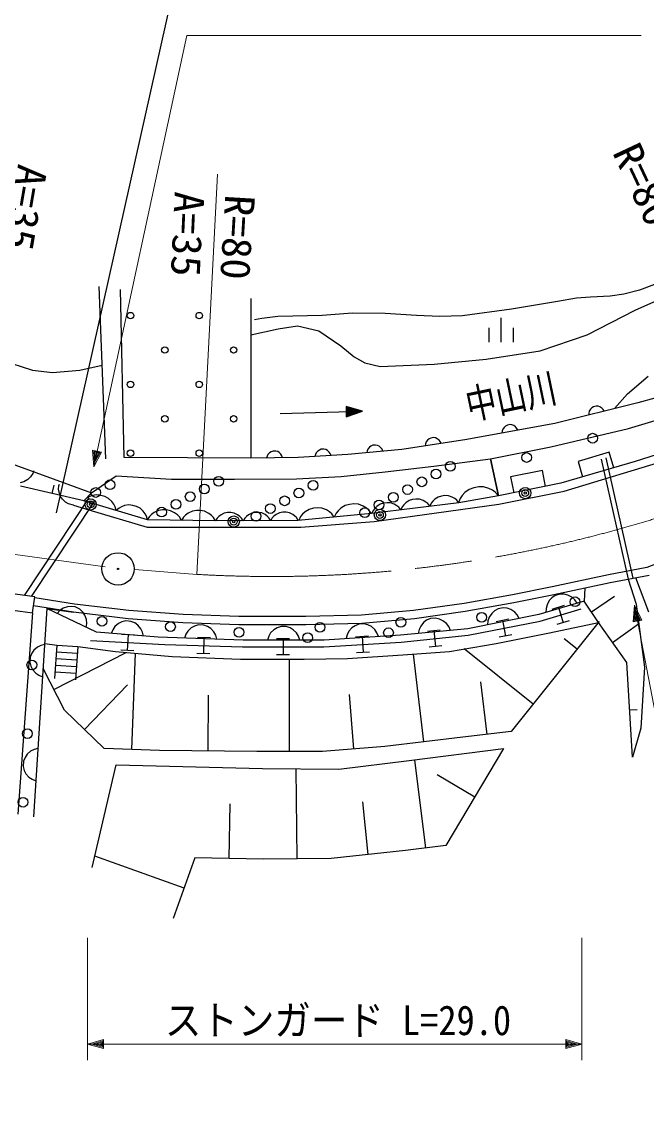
# Model space of a CAD drawing. Units: millimetres, scale not verified. Extents: x 40000 to 680000, y 20000 to 380000.
# Drawn here: x 357172 to 395717, y 238654 to 306630 of the extents above; entities that cross this region are included whole.
import ezdxf
from ezdxf.enums import TextEntityAlignment as Align

# ---------------------------------------------------------------- set-up
doc = ezdxf.new("R2010")
doc.units = ezdxf.units.MM
doc.header["$LTSCALE"] = 1000
doc.linetypes.add('CHAIN', pattern=[18.5, 12, -1.5, 3.5, -1.5])
for name, color, linetype, lineweight in [('M-BGD', 7, 'Continuous', 25), ('M-BMK', 2, 'CHAIN', 13), ('M-BMK-SRVR', 3, 'Continuous', 25), ('M-STR-HTXT', 7, 'Continuous', 13), ('M-STR-STRC', 7, 'Continuous', 25)]:
    doc.layers.add(name, color=color, linetype=linetype, lineweight=lineweight)
doc.layers.add('M-BGD-HTXT', color=7, linetype='Continuous')
doc.styles.add('ＭＳ ゴシック', font='')
doc.styles.get('ＭＳ ゴシック').set_extended_font_data('MS Gothic')

msp = doc.modelspace()

# ---------------------------------------------------------------- linework, layer by layer
at = {"layer": 'M-BGD'}
for p, q in [((362339, 279677), (361929, 290311)), ((363480, 279768), (363252, 290128)), ((371285, 289581), (371285, 279722)), ((394996, 288850), (397917, 290174)), ((386710, 288376), (386710, 286876)), ((392029, 287344), (394996, 288850)), ((371285, 287344), (372965, 287709)), ((372965, 287709), (374152, 287892)), ((374152, 287892), (375475, 287572)), ((375475, 287572), (376845, 286660)), ((385960, 287776), (385960, 286876)), ((387460, 287776), (387460, 286876)), ((389122, 286340), (392029, 287344)), ((376845, 286660), (377666, 285975)), ((385790, 285838), (389122, 286340)), ((356535, 285564), (357813, 285154)), ((377666, 285975), (378305, 285610)), ((378305, 285610), (379263, 285382)), ((379263, 285382), (382595, 285519)), ((382595, 285519), (385790, 285838)), ((357813, 285154), (359045, 285017)), ((359045, 285017), (360734, 285154)), ((360734, 285154), (362116, 285470)), ((394510, 283693), (395788, 284788)), ((399034, 284195), (395155, 283145)), ((393711, 282784), (394510, 283693)), ((378163, 282623), (377154, 282915)), ((377154, 282915), (377172, 282276)), ((378043, 282619), (377196, 282857)), ((377196, 282857), (377210, 282337)), ((377923, 282616), (377237, 282798)), ((377237, 282798), (377248, 282398)), ((395155, 283145), (390043, 281867)), ((392313, 282827), (392230, 282744)), ((392419, 282895), (392313, 282827)), ((392575, 282933), (392419, 282895)), ((392701, 282924), (392575, 282933)), ((392812, 282890), (392701, 282924)), ((392933, 282817), (392812, 282890)), ((393016, 282734), (392933, 282817)), ((394573, 281561), (399154, 282935)), ((373101, 282486), (378163, 282623)), ((377172, 282276), (378163, 282623)), ((377210, 282337), (378043, 282619)), ((377248, 282398), (377923, 282616)), ((377803, 282613), (377279, 282739)), ((377279, 282739), (377287, 282459)), ((377287, 282459), (377803, 282613)), ((377683, 282610), (377321, 282680)), ((377321, 282680), (377325, 282520)), ((377325, 282520), (377683, 282610)), ((377523, 282605), (377362, 282621)), ((377362, 282621), (377363, 282581)), ((377363, 282581), (377523, 282605)), ((392123, 282511), (392114, 282385)), ((392157, 282623), (392123, 282511)), ((392230, 282744), (392157, 282623)), ((393084, 282628), (393016, 282734)), ((390043, 281867), (384475, 280863)), ((386826, 281511), (386785, 281402)), ((386907, 281627), (386826, 281511)), ((386995, 281704), (386907, 281627)), ((387106, 281765), (386995, 281704)), ((387263, 281793), (387106, 281765)), ((387388, 281775), (387263, 281793)), ((387497, 281734), (387388, 281775)), ((387614, 281653), (387497, 281734)), ((387690, 281565), (387614, 281653)), ((387751, 281454), (387690, 281565)), ((389780, 280433), (394573, 281561)), ((390603, 277687), (403099, 281493)), ((402960, 282054), (394996, 279517)), ((384475, 280863), (380595, 280270)), ((382190, 280838), (382106, 280724)), ((382280, 280912), (382190, 280838)), ((382393, 280970), (382280, 280912)), ((382551, 280994), (382393, 280970)), ((382675, 280973), (382551, 280994)), ((382783, 280928), (382675, 280973)), ((382897, 280845), (382783, 280928)), ((382972, 280755), (382897, 280845)), ((383029, 280642), (382972, 280755)), ((386785, 281402), (386767, 281277)), ((372539, 280122), (372440, 280061)), ((372659, 280164), (372539, 280122)), ((372819, 280166), (372659, 280164)), ((372939, 280128), (372819, 280166)), ((373040, 280070), (372939, 280128)), ((373142, 279971), (373040, 280070)), ((375416, 280161), (375322, 280055)), ((375513, 280227), (375416, 280161)), ((375630, 280274), (375513, 280227)), ((375790, 280283), (375630, 280274)), ((375912, 280251), (375790, 280283)), ((376015, 280197), (375912, 280251)), ((376121, 280103), (376015, 280197)), ((376187, 280007), (376121, 280103)), ((380595, 280270), (377264, 279951)), ((378460, 280186), (378432, 280063)), ((378510, 280291), (378460, 280186)), ((378600, 280400), (378510, 280291)), ((378694, 280470), (378600, 280400)), ((378810, 280521), (378694, 280470)), ((378969, 280536), (378810, 280521)), ((379092, 280508), (378969, 280536)), ((379198, 280458), (379092, 280508)), ((379307, 280368), (379198, 280458)), ((379376, 280274), (379307, 280368)), ((379427, 280158), (379376, 280274)), ((382062, 280616), (382041, 280491)), ((382106, 280724), (382062, 280616)), ((386057, 279693), (389780, 280433)), ((393384, 280087), (391465, 279526)), ((393665, 279128), (393384, 280087)), ((355035, 279939), (361449, 277578)), ((371285, 279722), (363480, 279768)), ((374206, 279768), (371285, 279722)), ((372284, 279858), (372245, 279737)), ((372342, 279959), (372284, 279858)), ((372440, 280061), (372342, 279959)), ((373203, 279872), (373142, 279971)), ((373245, 279753), (373203, 279872)), ((377264, 279951), (374206, 279768)), ((375268, 279952), (375236, 279830)), ((375322, 280055), (375268, 279952)), ((376234, 279889), (376187, 280007)), ((382569, 279235), (386057, 279693)), ((386057, 279693), (386551, 277402)), ((386551, 277402), (386057, 279693)), ((394996, 279517), (390414, 278177)), ((391465, 279526), (391745, 278566)), ((392898, 279673), (394559, 272252)), ((393190, 279738), (394851, 272318)), ((357830, 278780), (357690, 278570)), ((357872, 278935), (357830, 278780)), ((376859, 278600), (379573, 278882)), ((379573, 278882), (382569, 279235)), ((389266, 278967), (387305, 278573)), ((389463, 277986), (389266, 278967)), ((357276, 278268), (357051, 278205)), ((357521, 278408), (357276, 278268)), ((357690, 278570), (357521, 278408)), ((359035, 277543), (359155, 278053)), ((359446, 278013), (359481, 278128)), ((361449, 277578), (362974, 278636)), ((362974, 278636), (366392, 278424)), ((366392, 278424), (370269, 278424)), ((370269, 278424), (374110, 278459)), ((374110, 278459), (376859, 278600)), ((390414, 278177), (386551, 277402)), ((387305, 278573), (387502, 277593)), ((360991, 277085), (357079, 278001)), ((359427, 277810), (359446, 278013)), ((359473, 277545), (359427, 277810)), ((359542, 277358), (359473, 277545)), ((359661, 277197), (359542, 277358)), ((360991, 277085), (361449, 277578)), ((361507, 277413), (361310, 277341)), ((361785, 277462), (361507, 277413)), ((362038, 277431), (361785, 277462)), ((362280, 277359), (362038, 277431)), ((362509, 277247), (362280, 277359)), ((383043, 277391), (382833, 277328)), ((383257, 277417), (383043, 277391)), ((383476, 277408), (383257, 277417)), ((383704, 277328), (383476, 277408)), ((386551, 277402), (384110, 276979)), ((384315, 277421), (384193, 277247)), ((384486, 277603), (384315, 277421)), ((384756, 277802), (384486, 277603)), ((385043, 277902), (384756, 277802)), ((385339, 277953), (385043, 277902)), ((385643, 277955), (385339, 277953)), ((385964, 277859), (385643, 277955)), ((386187, 277745), (385964, 277859)), ((386360, 277623), (386187, 277745)), ((386551, 277402), (386360, 277623)), ((386581, 276897), (390603, 277687)), ((357321, 271262), (361318, 277269)), ((357758, 271197), (361651, 277048)), ((359856, 277013), (359661, 277197)), ((360036, 276917), (359856, 277013)), ((360343, 276825), (360036, 276917)), ((360343, 276825), (361301, 276538)), ((361154, 277256), (360973, 277090)), ((364903, 275922), (360991, 277085)), ((361310, 277341), (361154, 277256)), ((362715, 277054), (362509, 277247)), ((362840, 276886), (362715, 277054)), ((362925, 276729), (362840, 276886)), ((362986, 276492), (362925, 276729)), ((363307, 276730), (363158, 276649)), ((363495, 276800), (363307, 276730)), ((363759, 276846), (363495, 276800)), ((364001, 276816), (363759, 276846)), ((364231, 276748), (364001, 276816)), ((364449, 276641), (364231, 276748)), ((377101, 276805), (376839, 276642)), ((377371, 276876), (377101, 276805)), ((377646, 276902), (377371, 276876)), ((377925, 276882), (377646, 276902)), ((378213, 276770), (377925, 276882)), ((378409, 276650), (378213, 276770)), ((384110, 276979), (378718, 276310)), ((378896, 275820), (386581, 276897)), ((379060, 276751), (378930, 276626)), ((379261, 276885), (379060, 276751)), ((379471, 276947), (379261, 276885)), ((379685, 276974), (379471, 276947)), ((379904, 276965), (379685, 276974)), ((380131, 276884), (379904, 276965)), ((380288, 276795), (380131, 276884)), ((380408, 276701), (380288, 276795)), ((380537, 276536), (380408, 276701)), ((380622, 276727), (380537, 276536)), ((380716, 276848), (380622, 276727)), ((380846, 276973), (380716, 276848)), ((381047, 277107), (380846, 276973)), ((381257, 277169), (381047, 277107)), ((381471, 277196), (381257, 277169)), ((381690, 277187), (381471, 277196)), ((381918, 277106), (381690, 277187)), ((382074, 277017), (381918, 277106)), ((382194, 276923), (382074, 277017)), ((382324, 276757), (382194, 276923)), ((382409, 276949), (382324, 276757)), ((382503, 277070), (382409, 276949)), ((382632, 277195), (382503, 277070)), ((382833, 277328), (382632, 277195)), ((383860, 277238), (383704, 277328)), ((383981, 277144), (383860, 277238)), ((384110, 276979), (383981, 277144)), ((384193, 277247), (384088, 276975)), ((361301, 276538), (364892, 275461)), ((363158, 276649), (362986, 276492)), ((364645, 276458), (364449, 276641)), ((364764, 276297), (364645, 276458)), ((364845, 276148), (364764, 276297)), ((364903, 275922), (364845, 276148)), ((365027, 276130), (364898, 275922)), ((365155, 276254), (365027, 276130)), ((365325, 276377), (365155, 276254)), ((365579, 276499), (365325, 276377)), ((365832, 276536), (365579, 276499)), ((366084, 276532), (365832, 276536)), ((366335, 276486), (366084, 276532)), ((366585, 276356), (366335, 276486)), ((366751, 276227), (366585, 276356)), ((366875, 276099), (366751, 276227)), ((366997, 275887), (366875, 276099)), ((367127, 276095), (366997, 275887)), ((367255, 276218), (367127, 276095)), ((367425, 276342), (367255, 276218)), ((367679, 276463), (367425, 276342)), ((367932, 276501), (367679, 276463)), ((368184, 276497), (367932, 276501)), ((368435, 276451), (368184, 276497)), ((368685, 276320), (368435, 276451)), ((368851, 276192), (368685, 276320)), ((368974, 276064), (368851, 276192)), ((369097, 275851), (368974, 276064)), ((369208, 276022), (369107, 275852)), ((369309, 276125), (369208, 276022)), ((369445, 276228), (369309, 276125)), ((369648, 276331), (369445, 276228)), ((369852, 276367), (369648, 276331)), ((370056, 276368), (369852, 276367)), ((370260, 276335), (370056, 276368)), ((370464, 276235), (370260, 276335)), ((370601, 276134), (370464, 276235)), ((370704, 276033), (370601, 276134)), ((370807, 275863), (370704, 276033)), ((370908, 276034), (370807, 275863)), ((371009, 276137), (370908, 276034)), ((371144, 276240), (371009, 276137)), ((371348, 276343), (371144, 276240)), ((371552, 276378), (371348, 276343)), ((371756, 276380), (371552, 276378)), ((371960, 276347), (371756, 276380)), ((372164, 276247), (371960, 276347)), ((372301, 276146), (372164, 276247)), ((372404, 276044), (372301, 276146)), ((372507, 275875), (372404, 276044)), ((372608, 276046), (372507, 275875)), ((372709, 276148), (372608, 276046)), ((372844, 276251), (372709, 276148)), ((373048, 276355), (372844, 276251)), ((373251, 276390), (373048, 276355)), ((373455, 276392), (373251, 276390)), ((373660, 276359), (373455, 276392)), ((373864, 276258), (373660, 276359)), ((374001, 276157), (373864, 276258)), ((374104, 276056), (374001, 276157)), ((374207, 275887), (374104, 276056)), ((378718, 276310), (374207, 275887)), ((374348, 276121), (374238, 275890)), ((374468, 276265), (374348, 276121)), ((374630, 276412), (374468, 276265)), ((374881, 276569), (374630, 276412)), ((375140, 276637), (374881, 276569)), ((375403, 276662), (375140, 276637)), ((375670, 276642), (375403, 276662)), ((375945, 276536), (375670, 276642)), ((376132, 276421), (375945, 276536)), ((376276, 276302), (376132, 276421)), ((376428, 276095), (376276, 276302)), ((376544, 276337), (376428, 276095)), ((376668, 276487), (376544, 276337)), ((376839, 276642), (376668, 276487)), ((378559, 276526), (378409, 276650)), ((378718, 276310), (378559, 276526)), ((378836, 276506), (378751, 276314)), ((378930, 276626), (378836, 276506)), ((364892, 275461), (369847, 275461)), ((369097, 275851), (364903, 275922)), ((374207, 275887), (369097, 275851)), ((369847, 275461), (374372, 275461)), ((374372, 275461), (378896, 275820)), ((398983, 274247), (395713, 272980)), ((395713, 272980), (393343, 272531)), ((393343, 272531), (389869, 271795)), ((393446, 272042), (389967, 271305)), ((395851, 272498), (393446, 272042)), ((394559, 272252), (395042, 270711)), ((395828, 270230), (395039, 272343)), ((357961, 271167), (356749, 271346)), ((387417, 271301), (384433, 270770)), ((389869, 271795), (387417, 271301)), ((389967, 271305), (387504, 270809)), ((390054, 271253), (389847, 271108)), ((390361, 271345), (390054, 271253)), ((390614, 271336), (390361, 271345)), ((390840, 271278), (390614, 271336)), ((391089, 271143), (390840, 271278)), ((391878, 271709), (391846, 270909)), ((357815, 270178), (357961, 271167)), ((360345, 270234), (357878, 270610)), ((360413, 270729), (357951, 271104)), ((359972, 270556), (359706, 270463)), ((360205, 270578), (359972, 270556)), ((360456, 270546), (360205, 270578)), ((363765, 270320), (360413, 270729)), ((360744, 270407), (360456, 270546)), ((384433, 270770), (381327, 270320)), ((387504, 270809), (384513, 270276)), ((391846, 270909), (389048, 270078)), ((389555, 270688), (389497, 270462)), ((389690, 270937), (389555, 270688)), ((389847, 271108), (389690, 270937)), ((389868, 270418), (390634, 270649)), ((391261, 270986), (391089, 271143)), ((391406, 270778), (391261, 270986)), ((392726, 269593), (391846, 270909)), ((392286, 270251), (393725, 271213)), ((395042, 270711), (395566, 266823)), ((356603, 270357), (357815, 270178)), ((357815, 270178), (356917, 257772)), ((358710, 270454), (357884, 257604)), ((361761, 268985), (358710, 270454)), ((358710, 270454), (360345, 270234)), ((359511, 270335), (359335, 270153)), ((359706, 270463), (359511, 270335)), ((363716, 269823), (360345, 270234)), ((360926, 270231), (360744, 270407)), ((361054, 270036), (360926, 270231)), ((361147, 269769), (361054, 270036)), ((367116, 270075), (363765, 270320)), ((370549, 269953), (367116, 270075)), ((374677, 269953), (370549, 269953)), ((378110, 270034), (374677, 269953)), ((381327, 270320), (378110, 270034)), ((384513, 270276), (381385, 269824)), ((389048, 270078), (384675, 269204)), ((385990, 269916), (385912, 269696)), ((386147, 270151), (385990, 269916)), ((386320, 270308), (386147, 270151)), ((386540, 270433), (386320, 270308)), ((386853, 270496), (386540, 270433)), ((387104, 270465), (386853, 270496)), ((387324, 270386), (387104, 270465)), ((387559, 270229), (387324, 270386)), ((387716, 270057), (387559, 270229)), ((387842, 269837), (387716, 270057)), ((389128, 269672), (391663, 270437)), ((389497, 270462), (389488, 270209)), ((390251, 270533), (390540, 269576)), ((361137, 269286), (361169, 269537)), ((361169, 269537), (361147, 269769)), ((362901, 269335), (362766, 269145)), ((363117, 269518), (362901, 269335)), ((363326, 269622), (363117, 269518)), ((363571, 269682), (363326, 269622)), ((363890, 269657), (363571, 269682)), ((367089, 269576), (363716, 269823)), ((364123, 269558), (363890, 269657)), ((364313, 269422), (364123, 269558)), ((364496, 269207), (364313, 269422)), ((364600, 268998), (364496, 269207)), ((370540, 269453), (367089, 269576)), ((367611, 269251), (367404, 269058)), ((367815, 269364), (367611, 269251)), ((368057, 269436), (367815, 269364)), ((368377, 269426), (368057, 269436)), ((368614, 269338), (368377, 269426)), ((368810, 269211), (368614, 269338)), ((369004, 269005), (368810, 269211)), ((374677, 269453), (370540, 269453)), ((372905, 269264), (372705, 269144)), ((373145, 269344), (372905, 269264)), ((373465, 269344), (373145, 269344)), ((373705, 269264), (373465, 269344)), ((373905, 269144), (373705, 269264)), ((378138, 269535), (374677, 269453)), ((377519, 269257), (377333, 269045)), ((377711, 269390), (377519, 269257)), ((377945, 269485), (377711, 269390)), ((378265, 269506), (377945, 269485)), ((381385, 269824), (378138, 269535)), ((378509, 269441), (378265, 269506)), ((378717, 269335), (378509, 269441)), ((378929, 269148), (378717, 269335)), ((384675, 269204), (380521, 268810)), ((381760, 269370), (381659, 269159)), ((381940, 269588), (381760, 269370)), ((382128, 269726), (381940, 269588)), ((382359, 269828), (382128, 269726)), ((382678, 269858), (382359, 269828)), ((382924, 269801), (382678, 269858)), ((383135, 269701), (382924, 269801)), ((383353, 269520), (383135, 269701)), ((383491, 269333), (383353, 269520)), ((383593, 269101), (383491, 269333)), ((384680, 268811), (389128, 269672)), ((385912, 269696), (385881, 269445)), ((386416, 269656), (387201, 269808)), ((386809, 269732), (386999, 268750)), ((392764, 269641), (387342, 262863)), ((389704, 268941), (392726, 269593)), ((390923, 269691), (390157, 269460)), ((394474, 267128), (392726, 269593)), ((393600, 268361), (395205, 269499)), ((365566, 268679), (361761, 268985)), ((362766, 269145), (362667, 268912)), ((363312, 268877), (364110, 268835)), ((363711, 268856), (363659, 267857)), ((364660, 268752), (364600, 268998)), ((370813, 268504), (365566, 268679)), ((367278, 268862), (367190, 268625)), ((367404, 269058), (367278, 268862)), ((367988, 268677), (368788, 268653)), ((368388, 268665), (368358, 267665)), ((369117, 268801), (369004, 269005)), ((369189, 268558), (369117, 268801)), ((372385, 268744), (372305, 268504)), ((372505, 268944), (372385, 268744)), ((372705, 269144), (372505, 268944)), ((372873, 268593), (373673, 268593)), ((373273, 268593), (373273, 267593)), ((374105, 268944), (373905, 269144)), ((374225, 268744), (374105, 268944)), ((374305, 268504), (374225, 268744)), ((380521, 268810), (375798, 268504)), ((377226, 268837), (377161, 268593)), ((377333, 269045), (377226, 268837)), ((377745, 268712), (378543, 268760)), ((378144, 268736), (378204, 267738)), ((379062, 268956), (378929, 269148)), ((379157, 268722), (379062, 268956)), ((380566, 268380), (384680, 268811)), ((381659, 269159), (381602, 268913)), ((382173, 269051), (382968, 269134)), ((382571, 269093), (382675, 268098)), ((386424, 268285), (389704, 268941)), ((387392, 268826), (386606, 268674)), ((391409, 267947), (390606, 268589)), ((357903, 267881), (357771, 267689)), ((358116, 268068), (357903, 267881)), ((358323, 268175), (358116, 268068)), ((358568, 268239), (358323, 268175)), ((358571, 268288), (359313, 268198)), ((359313, 268198), (359181, 266143)), ((359313, 268198), (360610, 268115)), ((360610, 268115), (360479, 266060)), ((360610, 268115), (362942, 267804)), ((361389, 268476), (365981, 268237)), ((364058, 267836), (363260, 267878)), ((365981, 268237), (370764, 268093)), ((370764, 268093), (375782, 268093)), ((375798, 268504), (370813, 268504)), ((375782, 268093), (380566, 268380)), ((383073, 268140), (382277, 268057)), ((383538, 267804), (386424, 268285)), ((388698, 264558), (384449, 267956)), ((357675, 267455), (357655, 267135)), ((357771, 267689), (357675, 267455)), ((359133, 265465), (363590, 267748)), ((359260, 267376), (360557, 267293)), ((359286, 267787), (360584, 267704)), ((362942, 267804), (366440, 267498)), ((363948, 261748), (364176, 267696)), ((366440, 267498), (370638, 267323)), ((368758, 267653), (367958, 267677)), ((370638, 267323), (374574, 267323)), ((373673, 267593), (372873, 267593)), ((373677, 261639), (373677, 267323)), ((374574, 267323), (377241, 267367)), ((377241, 267367), (380652, 267586)), ((378603, 267762), (377805, 267714)), ((380652, 267586), (383538, 267804)), ((381964, 262229), (381325, 267637)), ((357655, 267135), (357719, 266891)), ((357719, 266891), (357826, 266684)), ((357826, 266684), (358013, 266471)), ((358013, 266471), (358205, 266339)), ((359794, 264175), (358472, 266756)), ((359208, 266554), (360505, 266471)), ((359234, 266965), (360531, 266882)), ((394823, 261275), (394474, 267128)), ((395566, 266823), (395347, 263066)), ((358205, 266339), (358439, 266243)), ((385855, 262688), (385475, 265926)), ((361018, 262994), (363674, 265749)), ((377635, 261792), (377369, 265137)), ((368648, 261661), (368674, 265107)), ((362242, 261814), (359794, 264175)), ((394649, 264202), (395109, 264229)), ((384369, 262513), (379559, 261945)), ((387342, 262863), (384369, 262513)), ((395347, 263066), (394823, 261275)), ((357910, 261750), (357702, 261643)), ((358154, 261815), (357910, 261750)), ((365653, 261683), (362242, 261814)), ((379559, 261945), (375711, 261639)), ((381045, 261070), (386861, 261814)), ((386861, 261814), (383319, 255823)), ((357262, 261030), (357242, 260711)), ((357357, 261265), (357262, 261030)), ((357490, 261456), (357357, 261265)), ((357702, 261643), (357490, 261456)), ((371644, 261639), (365653, 261683)), ((375711, 261639), (371644, 261639)), ((376716, 260546), (381045, 261070)), ((382073, 255670), (381405, 261111)), ((357242, 260711), (357306, 260466)), ((357306, 260466), (357413, 260259)), ((361499, 254467), (362986, 260808)), ((362986, 260808), (371994, 260589)), ((371994, 260589), (376716, 260546)), ((374136, 255014), (374078, 260570)), ((357413, 260259), (357600, 260046)), ((357600, 260046), (357792, 259914)), ((357792, 259914), (358026, 259819)), ((385090, 258818), (382782, 260183)), ((369938, 255036), (370008, 258396)), ((378531, 255276), (378190, 258529)), ((383319, 255823), (380827, 255517)), ((367162, 253199), (361666, 255180)), ((367839, 255080), (366484, 251319)), ((372037, 254992), (367839, 255080)), ((376235, 255036), (372037, 254992)), ((380827, 255517), (376235, 255036))]:
    msp.add_line(p, q, dxfattribs=at)
msp.add_lwpolyline([(401842, 295194), (401252, 294386), (400478, 293513), (399282, 292445), (397975, 291431), (397254, 290971), (396180, 290433), (395254, 290091), (394283, 289841), (393444, 289718), (392244, 289666), (391375, 289605), (390194, 289396), (387359, 288912), (384345, 288515), (382945, 288470), (381509, 288528), (379563, 288659), (377563, 288681), (375693, 288530), (373882, 288495), (372949, 288471), (371959, 288338), (371505, 288257)], dxfattribs=at)
for centre, radius in [((363860, 288520), 200), ((368103, 288520), 200), ((365982, 286399), 200), ((370224, 286399), 200), ((363860, 284277), 200), ((368103, 284277), 200), ((365982, 282156), 200), ((370224, 282156), 200), ((392364, 280958), 300), ((363860, 280035), 200), ((368103, 280035), 200), ((388292, 279767), 300), ((383588, 279219), 300), ((382709, 278743), 300), ((362595, 278084), 300), ((368420, 277827), 300), ((369300, 278303), 300), ((375125, 278047), 300), ((380950, 277790), 300), ((381830, 278267), 300), ((361716, 277607), 300), ((367541, 277351), 300), ((373366, 277094), 300), ((374246, 277571), 300), ((380071, 277314), 300), ((388208, 277573), 350), ((388208, 277573), 210), ((388208, 277573), 70), ((361401, 276873), 350), ((361401, 276873), 210), ((361401, 276873), 70), ((365782, 276398), 300), ((366662, 276874), 300), ((372487, 276618), 300), ((379192, 276838), 300), ((370227, 275811), 350), ((370227, 275811), 210), ((371608, 276142), 300), ((378312, 276362), 300), ((379245, 276222), 350), ((379245, 276222), 210), ((379245, 276222), 70), ((370227, 275811), 70), ((391280, 270866), 300), ((362098, 269667), 300), ((380537, 269603), 300), ((385528, 269910), 300), ((366327, 269327), 300), ((370556, 268987), 300), ((375547, 269295), 300), ((379776, 268954), 300), ((374785, 268647), 300), ((357777, 266971), 300), ((357505, 262737), 300), ((357233, 258503), 300)]:
    msp.add_circle(centre, radius, dxfattribs=at)
at = {"layer": 'M-BMK'}
msp.add_line((367946, 272558), (364132, 272852), dxfattribs=at)
msp.add_lwpolyline([(362307, 273031), (352596, 274345), (352481, 274362)], dxfattribs=at)
msp.add_arc((372567, 352425), 80000, 266.68884, 294.25815, dxfattribs=at)
at = {"layer": 'M-BMK-SRVR'}
for radius in [1000, 40]:
    msp.add_circle((363092, 272896), radius, dxfattribs=at)
at = {"layer": 'M-STR-HTXT'}
for p, q in [((361590, 279185), (367342, 305803)), ((367342, 305803), (395358, 305803)), ((367946, 272558), (369234, 297243)), ((361590, 279185), (361527, 280222)), ((361527, 280222), (362074, 280104)), ((362074, 280104), (361590, 279185)), ((361649, 279459), (361597, 280166)), ((361597, 280166), (361988, 280081)), ((361988, 280081), (361649, 279459)), ((361682, 279615), (361667, 280110)), ((361667, 280110), (361901, 280059)), ((361901, 280059), (361682, 279615)), ((361733, 279850), (361736, 280054)), ((361814, 280037), (361733, 279850)), ((361736, 280054), (361814, 280037)), ((394858, 269624), (394944, 270659)), ((394944, 270659), (395407, 269730)), ((394944, 270659), (401092, 238654)), ((394929, 269679), (394997, 270384)), ((394997, 270384), (395321, 269754)), ((395000, 269733), (395027, 270227)), ((395027, 270227), (395235, 269778)), ((395071, 269788), (395072, 269992)), ((395072, 269992), (395149, 269803)), ((395407, 269730), (394858, 269624)), ((395321, 269754), (394929, 269679)), ((395235, 269778), (395000, 269733)), ((395149, 269803), (395071, 269788)), ((361201, 250137), (361201, 242585)), ((391707, 242585), (391707, 250137)), ((361201, 243585), (362201, 243865)), ((362201, 243305), (361201, 243585)), ((361201, 243585), (391707, 243585)), ((361481, 243585), (362161, 243785)), ((362161, 243385), (361481, 243585)), ((361641, 243585), (362121, 243705)), ((362121, 243465), (361641, 243585)), ((361881, 243585), (362081, 243625)), ((362081, 243545), (361881, 243585)), ((362081, 243625), (362081, 243545)), ((362121, 243705), (362121, 243465)), ((362161, 243785), (362161, 243385)), ((362201, 243865), (362201, 243305)), ((390707, 243305), (390707, 243865)), ((390707, 243865), (391707, 243585)), ((391707, 243585), (390707, 243305)), ((390747, 243385), (390747, 243785)), ((390747, 243785), (391427, 243585)), ((391427, 243585), (390747, 243385)), ((390787, 243465), (390787, 243705)), ((390787, 243705), (391267, 243585)), ((391267, 243585), (390787, 243465)), ((390827, 243545), (390827, 243625)), ((390827, 243625), (391027, 243585)), ((391027, 243585), (390827, 243545))]:
    msp.add_line(p, q, dxfattribs=at)
at = {"layer": 'M-STR-STRC'}
msp.add_line((369960, 324186), (359282, 276351), dxfattribs=at)

# ---------------------------------------------------------------- texts
at = {"layer": 'M-BGD-HTXT', "style": 'ＭＳ ゴシック', "width": 0.75}
msp.add_text('中山川', height=1833, rotation=11.8, dxfattribs=at).set_placement((384866, 281528), align=Align.BOTTOM_LEFT)
at = {"layer": 'M-STR-HTXT', "style": 'ＭＳ ゴシック', "width": 1.05}
for s, rotation, p in [('R=80', 295.2, (393057, 298359)), ('A=35', 260.2, (356396, 298017)), ('A=35', 267.4, (366039, 296225)), ('R=80', 266.6, (369164, 296055))]:
    msp.add_text(s, height=1833, rotation=rotation, dxfattribs=at).set_placement(p, align=Align.BOTTOM_LEFT)
at = {"layer": 'M-STR-HTXT', "style": 'ＭＳ ゴシック', "width": 0.9}
msp.add_text('ストンガード L=29.0', height=1833, dxfattribs=at).set_placement((365982, 243585), align=Align.BOTTOM_LEFT)

doc.saveas('drawing.dxf')
